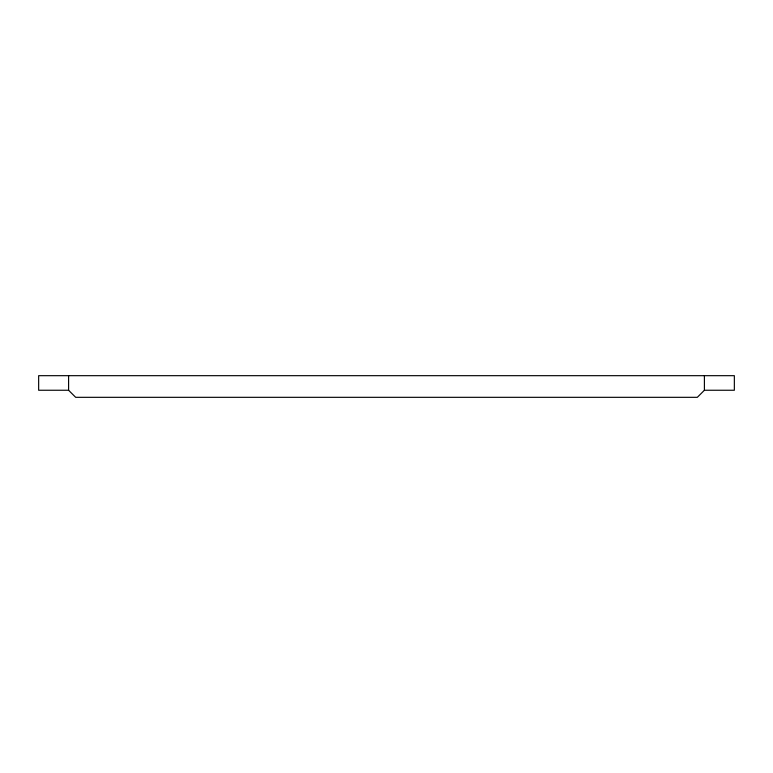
<?xml version="1.0" encoding="UTF-8"?>
<svg xmlns="http://www.w3.org/2000/svg" width="773" height="773" viewBox="0 0 773 773"><rect width="100%" height="100%" fill="white"/><g stroke="black" fill="none" stroke-linecap="round" stroke-linejoin="round"><path stroke-width="1.16" d="M704.406 390.249L697.323 397.322L75.677 397.322L68.594 390.249L38.65 390.249L38.65 375.678L734.35 375.678L734.35 390.249L704.406 390.249L704.406 375.678M68.594 375.678L68.594 390.249"/></g></svg>
